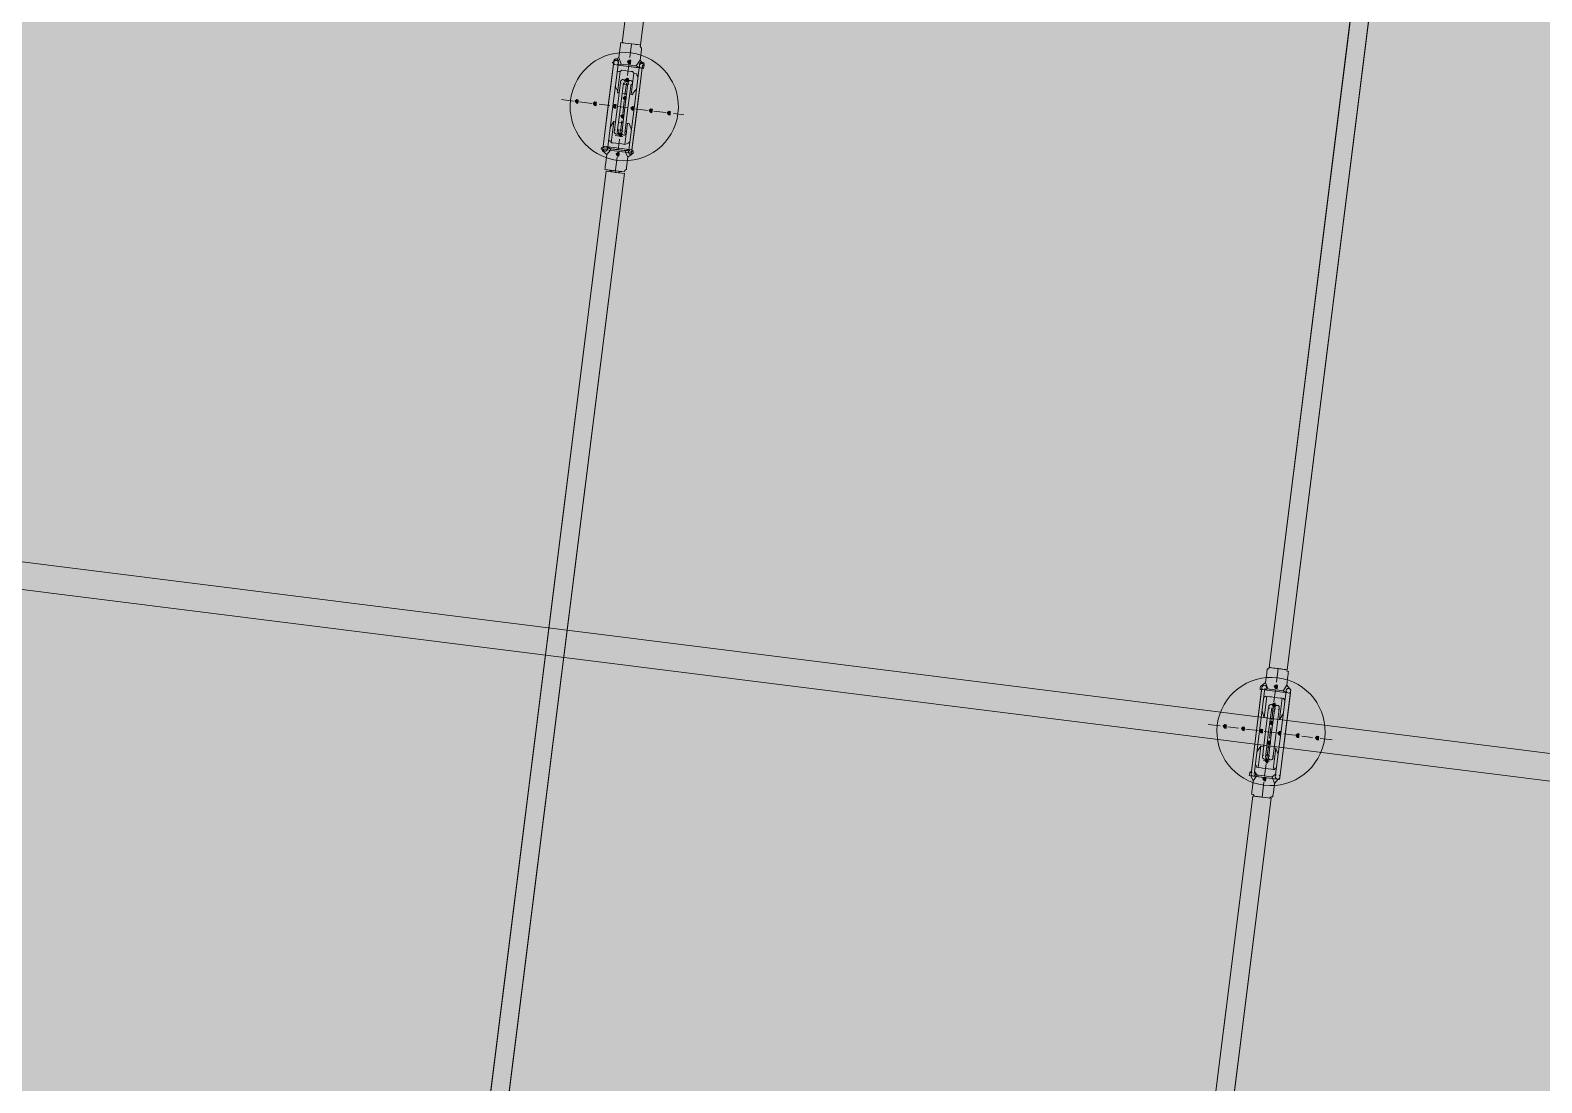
# Model space of a CAD drawing. Header units: metres. Extents: x -4 to 509425, y 7549 to 4732445.
# Drawn here: x 475993.87 to 476002.26, y 4719752.49 to 4719758.34 of the extents above; entities that cross this region are included whole.
import ezdxf

# ---------------------------------------------------------------- set-up
doc = ezdxf.new("R2010")
doc.units = ezdxf.units.M
doc.header["$LTSCALE"] = 0.01
doc.header["$MEASUREMENT"] = 0
doc.layers.get('0').update_dxf_attribs({"lineweight": 0})
doc.layers.add('_SUBESTACIÓN', color=1, linetype='Continuous')
doc.layers.add('SUBESTACION LA VID', color=253, linetype='Continuous')

# ---------------------------------------------------------------- blocks, each defined once
blk = doc.blocks.new('A$Cfff6051d')
at = {"layer": 'SUBESTACION LA VID', "transparency": 33554687}
h = blk.add_hatch(color=256, dxfattribs=at)
h.dxf.hatch_style = 2
h.paths.add_polyline_path([(475997.2024, 4719758.1587), (475997.2034, 4719758.1671), (475997.195, 4719758.1682), (475997.1856, 4719758.1608), (475997.1929, 4719758.1514), (475997.2013, 4719758.1503)])
h = blk.add_hatch(color=256, dxfattribs=at)
h.dxf.hatch_style = 2
h.paths.add_polyline_path([(475997.1898, 4719758.0579), (475997.1908, 4719758.0663), (475997.1824, 4719758.0674), (475997.173, 4719758.06), (475997.1803, 4719758.0506), (475997.1887, 4719758.0495)])
h = blk.add_hatch(color=256, dxfattribs=at)
h.dxf.hatch_style = 2
h.paths.add_polyline_path([(475996.9104, 4719757.9394), (475996.9114, 4719757.9478), (475996.903, 4719757.9488), (475996.8936, 4719757.9415), (475996.9009, 4719757.932), (475996.9093, 4719757.931)])
h = blk.add_hatch(color=256, dxfattribs=at)
h.dxf.hatch_style = 2
h.paths.add_polyline_path([(475997.0112, 4719757.9267), (475997.0122, 4719757.9351), (475997.0038, 4719757.9362), (475996.9944, 4719757.9288), (475997.0017, 4719757.9194), (475997.0101, 4719757.9183)])
h = blk.add_hatch(color=256, dxfattribs=at)
h.dxf.hatch_style = 2
h.paths.add_polyline_path([(475997.1771, 4719757.9571), (475997.1782, 4719757.9655), (475997.1698, 4719757.9666), (475997.1603, 4719757.9592), (475997.1677, 4719757.9498), (475997.1761, 4719757.9487)])
h = blk.add_hatch(color=256, dxfattribs=at)
h.dxf.hatch_style = 2
h.paths.add_polyline_path([(475997.1204, 4719757.913), (475997.1215, 4719757.9214), (475997.1131, 4719757.9225), (475997.1036, 4719757.9151), (475997.1109, 4719757.9057), (475997.1193, 4719757.9046)])
h = blk.add_hatch(color=256, dxfattribs=at)
h.dxf.hatch_style = 2
h.paths.add_polyline_path([(475997.1645, 4719757.8563), (475997.1655, 4719757.8647), (475997.1571, 4719757.8658), (475997.1477, 4719757.8584), (475997.155, 4719757.849), (475997.1634, 4719757.8479)])
h = blk.add_hatch(color=256, dxfattribs=at)
h.dxf.hatch_style = 2
h.paths.add_polyline_path([(475997.2212, 4719757.9004), (475997.2223, 4719757.9088), (475997.2139, 4719757.9099), (475997.2044, 4719757.9025), (475997.2118, 4719757.8931), (475997.2202, 4719757.892)])
h = blk.add_hatch(color=256, dxfattribs=at)
h.dxf.hatch_style = 2
h.paths.add_polyline_path([(475997.322, 4719757.8878), (475997.3231, 4719757.8962), (475997.3147, 4719757.8972), (475997.3052, 4719757.8899), (475997.3126, 4719757.8804), (475997.321, 4719757.8794)])
h = blk.add_hatch(color=256, dxfattribs=at)
h.dxf.hatch_style = 2
h.paths.add_polyline_path([(475997.4228, 4719757.8751), (475997.4239, 4719757.8835), (475997.4155, 4719757.8846), (475997.406, 4719757.8772), (475997.4134, 4719757.8678), (475997.4218, 4719757.8667)])
h = blk.add_hatch(color=256, dxfattribs=at)
h.dxf.hatch_style = 2
h.paths.add_polyline_path([(475997.1518, 4719757.7555), (475997.1529, 4719757.7639), (475997.1445, 4719757.765), (475997.135, 4719757.7576), (475997.1424, 4719757.7482), (475997.1508, 4719757.7471)])
h = blk.add_hatch(color=256, dxfattribs=at)
h.dxf.hatch_style = 2
h.paths.add_polyline_path([(475997.1382, 4719757.6463), (475997.1392, 4719757.6547), (475997.1308, 4719757.6558), (475997.1214, 4719757.6484), (475997.1287, 4719757.639), (475997.1371, 4719757.6379)])
h = blk.add_hatch(color=256, dxfattribs=at)
h.dxf.hatch_style = 2
h.paths.add_polyline_path([(476000.7945, 4719754.6879), (476000.7956, 4719754.6963), (476000.7872, 4719754.6974), (476000.7777, 4719754.69), (476000.7851, 4719754.6806), (476000.7935, 4719754.6795)])
h = blk.add_hatch(color=256, dxfattribs=at)
h.dxf.hatch_style = 2
h.paths.add_polyline_path([(476000.7819, 4719754.5871), (476000.783, 4719754.5955), (476000.7746, 4719754.5966), (476000.7651, 4719754.5892), (476000.7724, 4719754.5798), (476000.7808, 4719754.5787)])
h = blk.add_hatch(color=256, dxfattribs=at)
h.dxf.hatch_style = 2
h.paths.add_polyline_path([(476000.7693, 4719754.4863), (476000.7703, 4719754.4947), (476000.7619, 4719754.4958), (476000.7525, 4719754.4884), (476000.7598, 4719754.479), (476000.7682, 4719754.4779)])
h = blk.add_hatch(color=256, dxfattribs=at)
h.dxf.hatch_style = 2
h.paths.add_polyline_path([(476000.5109, 4719754.4675), (476000.512, 4719754.4759), (476000.5036, 4719754.477), (476000.4941, 4719754.4696), (476000.5015, 4719754.4602), (476000.5099, 4719754.4591)])
h = blk.add_hatch(color=256, dxfattribs=at)
h.dxf.hatch_style = 2
h.paths.add_polyline_path([(476000.6117, 4719754.4549), (476000.6128, 4719754.4633), (476000.6044, 4719754.4643), (476000.5949, 4719754.457), (476000.6023, 4719754.4475), (476000.6107, 4719754.4465)])
h = blk.add_hatch(color=256, dxfattribs=at)
h.dxf.hatch_style = 2
h.paths.add_polyline_path([(476000.7125, 4719754.4422), (476000.7136, 4719754.4506), (476000.7052, 4719754.4517), (476000.6957, 4719754.4443), (476000.7031, 4719754.4349), (476000.7115, 4719754.4338)])
h = blk.add_hatch(color=256, dxfattribs=at)
h.dxf.hatch_style = 2
h.paths.add_polyline_path([(476000.8133, 4719754.4296), (476000.8144, 4719754.438), (476000.806, 4719754.4391), (476000.7965, 4719754.4317), (476000.8039, 4719754.4223), (476000.8123, 4719754.4212)])
h = blk.add_hatch(color=256, dxfattribs=at)
h.dxf.hatch_style = 2
h.paths.add_polyline_path([(476000.9142, 4719754.417), (476000.9152, 4719754.4254), (476000.9068, 4719754.4264), (476000.8973, 4719754.4191), (476000.9047, 4719754.4096), (476000.9131, 4719754.4086)])
h = blk.add_hatch(color=256, dxfattribs=at)
h.dxf.hatch_style = 2
h.paths.add_polyline_path([(476001.0234, 4719754.4033), (476001.0244, 4719754.4117), (476001.016, 4719754.4127), (476001.0066, 4719754.4054), (476001.0139, 4719754.3959), (476001.0223, 4719754.3949)])
h = blk.add_hatch(color=256, dxfattribs=at)
h.dxf.hatch_style = 2
h.paths.add_polyline_path([(476000.7556, 4719754.3771), (476000.7566, 4719754.3855), (476000.7482, 4719754.3866), (476000.7388, 4719754.3792), (476000.7461, 4719754.3698), (476000.7545, 4719754.3687)])
h = blk.add_hatch(color=256, dxfattribs=at)
h.dxf.hatch_style = 2
h.paths.add_polyline_path([(476000.7429, 4719754.2763), (476000.744, 4719754.2847), (476000.7356, 4719754.2858), (476000.7261, 4719754.2784), (476000.7335, 4719754.269), (476000.7419, 4719754.2679)])
h = blk.add_hatch(color=256, dxfattribs=at)
h.dxf.hatch_style = 2
h.paths.add_polyline_path([(476000.7303, 4719754.1755), (476000.7314, 4719754.1839), (476000.723, 4719754.185), (476000.7135, 4719754.1776), (476000.7208, 4719754.1682), (476000.7292, 4719754.1671)])
at = {"layer": 'SUBESTACION LA VID', "lineweight": 15}
for p, q in [((475997.8324, 4719763.6599), (475997.1562, 4719758.2669)), ((475997.9332, 4719763.6473), (475997.257, 4719758.2543)), ((476001.3613, 4719759.6851), (476000.7484, 4719754.7961)), ((476001.4621, 4719759.6725), (476000.8492, 4719754.7835)), ((475997.2066, 4719758.2606), (475997.1972, 4719758.185)), ((475997.0784, 4719757.9183), (475997.1089, 4719758.1619)), ((475997.1341, 4719758.1588), (475997.1036, 4719757.9151)), ((475997.1299, 4719757.9886), (475997.1446, 4719758.1063)), ((475997.132, 4719758.142), (475997.1499, 4719758.1483)), ((475997.1499, 4719758.1483), (475997.1919, 4719758.143)), ((475997.1919, 4719758.143), (475997.1845, 4719758.0842)), ((475997.2255, 4719758.1388), (475997.1919, 4719758.143)), ((475997.2517, 4719758.144), (475997.2212, 4719757.9004)), ((475997.2496, 4719758.1272), (475997.2339, 4719758.1377)), ((475997.238, 4719757.8983), (475997.2685, 4719758.1419)), ((475997.1288, 4719757.912), (475997.1457, 4719758.0464)), ((475997.1625, 4719758.0443), (475997.1456, 4719757.9099)), ((475997.1814, 4719758.059), (475997.1562, 4719758.0621)), ((475997.1782, 4719758.0338), (475997.1614, 4719758.0359)), ((475997.1793, 4719758.0422), (475997.1708, 4719757.975)), ((475997.1877, 4719758.0411), (475997.1708, 4719757.9067)), ((475997.1782, 4719758.0338), (475997.1866, 4719758.0327)), ((475997.1814, 4719758.059), (475997.1982, 4719758.0569)), ((475997.1876, 4719757.9046), (475997.2045, 4719758.039)), ((475997.2055, 4719757.9792), (475997.2202, 4719758.0968)), ((475996.8852, 4719757.9425), (475996.818, 4719757.951)), ((475996.986, 4719757.9299), (475996.9188, 4719757.9383)), ((475997.1551, 4719757.9855), (475997.1719, 4719757.9834)), ((475997.1666, 4719757.9414), (475997.1582, 4719757.8742)), ((475997.1803, 4719757.9823), (475997.1719, 4719757.9834)), ((475997.0868, 4719757.9173), (475997.028, 4719757.9246)), ((475997.0784, 4719757.9183), (475997.0479, 4719757.6747)), ((475997.0731, 4719757.6715), (475997.1036, 4719757.9151)), ((475997.1288, 4719757.912), (475997.1109, 4719757.7692)), ((475997.1277, 4719757.7671), (475997.1456, 4719757.9099)), ((475997.1876, 4719757.9046), (475997.1288, 4719757.912)), ((475997.1529, 4719757.7639), (475997.1708, 4719757.9067)), ((475997.1876, 4719757.9046), (475997.1697, 4719757.7618)), ((475997.1907, 4719757.6568), (475997.2212, 4719757.9004)), ((475997.238, 4719757.8983), (475997.2075, 4719757.6547)), ((475997.2968, 4719757.8909), (475997.2296, 4719757.8994)), ((475997.3976, 4719757.8783), (475997.3304, 4719757.8867)), ((475997.4984, 4719757.8657), (475997.4396, 4719757.873)), ((475997.1099, 4719757.829), (475997.0951, 4719757.7114)), ((475997.1466, 4719757.7818), (475997.1298, 4719757.7839)), ((475997.1351, 4719757.8259), (475997.1519, 4719757.8238)), ((475997.1529, 4719757.8322), (475997.1455, 4719757.7734)), ((475997.1466, 4719757.7818), (475997.155, 4719757.7807)), ((475997.1603, 4719757.8227), (475997.1519, 4719757.8238)), ((475997.1855, 4719757.8196), (475997.1707, 4719757.702)), ((475997.0752, 4719757.6883), (475997.0909, 4719757.6778)), ((475997.1424, 4719757.7482), (475997.1172, 4719757.7513)), ((475997.1403, 4719757.7314), (475997.1329, 4719757.6726)), ((475997.1424, 4719757.7482), (475997.1592, 4719757.7461)), ((476071.4612, 4719745.6493), (475975.7142, 4719757.6531)), ((475997.0909, 4719757.6778), (475997.1329, 4719757.6726)), ((475997.1276, 4719757.6306), (475997.1171, 4719757.5466)), ((475997.1665, 4719757.6684), (475997.1329, 4719757.6726)), ((475997.1928, 4719757.6736), (475997.1749, 4719757.6673)), ((475997.0667, 4719757.5529), (475996.3916, 4719752.1683)), ((475997.1675, 4719757.5402), (475996.4925, 4719752.1556)), ((476071.4423, 4719745.4981), (475975.6953, 4719757.5019)), ((476000.7988, 4719754.7898), (476000.7893, 4719754.7142)), ((476000.6789, 4719754.4465), (476000.7084, 4719754.6817)), ((476000.7252, 4719754.6796), (476000.6957, 4719754.4443)), ((476000.7242, 4719754.6712), (476000.742, 4719754.6775)), ((476000.7504, 4719754.6764), (476000.784, 4719754.6722)), ((476000.784, 4719754.6722), (476000.7756, 4719754.605)), ((476000.8176, 4719754.668), (476000.784, 4719754.6722)), ((476000.8428, 4719754.6648), (476000.8133, 4719754.4296)), ((476000.8418, 4719754.6564), (476000.826, 4719754.6669)), ((476000.8385, 4719754.4264), (476000.868, 4719754.6617)), ((476000.722, 4719754.5178), (476000.7368, 4719754.6354)), ((476000.7293, 4719754.4401), (476000.7462, 4719754.5745)), ((476000.7735, 4719754.5882), (476000.7567, 4719754.5903)), ((476000.7735, 4719754.5882), (476000.7903, 4719754.5861)), ((476000.806, 4719754.5073), (476000.8208, 4719754.6249)), ((476000.763, 4719754.5724), (476000.7461, 4719754.438)), ((476000.7556, 4719754.5136), (476000.764, 4719754.5126)), ((476000.7693, 4719754.5546), (476000.7609, 4719754.5556)), ((476000.7798, 4719754.5703), (476000.7629, 4719754.4359)), ((476000.7714, 4719754.5714), (476000.763, 4719754.5042)), ((476000.7724, 4719754.5115), (476000.764, 4719754.5126)), ((476000.7693, 4719754.5546), (476000.7777, 4719754.5535)), ((476000.7881, 4719754.4328), (476000.805, 4719754.5672)), ((476000.4773, 4719754.4717), (476000.4101, 4719754.4802)), ((476000.5781, 4719754.4591), (476000.5193, 4719754.4665)), ((476000.6873, 4719754.4454), (476000.6201, 4719754.4538)), ((476000.6789, 4719754.4465), (476000.6484, 4719754.2028)), ((476000.6652, 4719754.2007), (476000.6957, 4719754.4443)), ((476000.7293, 4719754.4401), (476000.7114, 4719754.2973)), ((476000.7881, 4719754.4328), (476000.7209, 4719754.4412)), ((476000.7282, 4719754.2952), (476000.7461, 4719754.438)), ((476000.745, 4719754.2931), (476000.7629, 4719754.4359)), ((476000.7577, 4719754.4622), (476000.7503, 4719754.4034)), ((476000.7881, 4719754.4328), (476000.7702, 4719754.29)), ((476000.7828, 4719754.186), (476000.8133, 4719754.4296)), ((476000.8385, 4719754.4264), (476000.808, 4719754.1828)), ((476000.8889, 4719754.4201), (476000.8301, 4719754.4275)), ((476000.9898, 4719754.4075), (476000.931, 4719754.4149)), ((476000.702, 4719754.3582), (476000.6873, 4719754.2406)), ((476000.7356, 4719754.354), (476000.744, 4719754.353)), ((476000.7451, 4719754.3614), (476000.7377, 4719754.3026)), ((476000.7524, 4719754.3519), (476000.744, 4719754.353)), ((476000.786, 4719754.3477), (476000.7713, 4719754.2301)), ((476001.099, 4719754.3938), (476001.0318, 4719754.4022)), ((476000.7345, 4719754.2774), (476000.7177, 4719754.2795)), ((476000.7324, 4719754.2606), (476000.724, 4719754.1934)), ((476000.7387, 4719754.311), (476000.7303, 4719754.312)), ((476000.7345, 4719754.2774), (476000.7513, 4719754.2753)), ((476000.7387, 4719754.311), (476000.7471, 4719754.3099)), ((476000.6673, 4719754.2175), (476000.682, 4719754.1986)), ((476000.6904, 4719754.1976), (476000.724, 4719754.1934)), ((476000.7198, 4719754.1598), (476000.7093, 4719754.0758)), ((476000.7576, 4719754.1892), (476000.724, 4719754.1934)), ((476000.7849, 4719754.2028), (476000.766, 4719754.1881)), ((476000.6589, 4719754.0821), (475999.9217, 4719748.2018)), ((476000.7597, 4719754.0694), (476000.0225, 4719748.1892))]:
    blk.add_line(p, q, dxfattribs=at)
at = {"layer": 'SUBESTACION LA VID', "lineweight": 0}
for p, q in [((475997.0667, 4719757.5529), (475997.1675, 4719757.5402)), ((476000.867, 4719754.6533), (476000.7074, 4719754.6733)), ((476000.6589, 4719754.0821), (476000.7597, 4719754.0694))]:
    blk.add_line(p, q, dxfattribs=at)
at = {"layer": 'SUBESTACION LA VID', "lineweight": 15}
for points in [[(475997.8324, 4719763.6599), (475997.9332, 4719763.6473), (475997.257, 4719758.2543), (475997.1562, 4719758.2669), (475997.8324, 4719763.6599)], [(476001.3613, 4719759.6851), (476001.4621, 4719759.6725), (476000.8492, 4719754.7835), (476000.7484, 4719754.7961), (476001.3613, 4719759.6851)], [(475997.0699, 4719757.6463), (475997.0625, 4719757.5875), (475997.0615, 4719757.5791), (475997.0604, 4719757.5707), (475997.0594, 4719757.5623), (475997.0678, 4719757.5613), (475997.0762, 4719757.5602), (475997.0846, 4719757.5592), (475997.1003, 4719757.5487), (475997.1339, 4719757.5445), (475997.1434, 4719757.5518), (475997.1518, 4719757.5507), (475997.1686, 4719757.5486), (475997.1696, 4719757.557), (475997.1791, 4719757.5644), (475997.1801, 4719757.5728), (475997.1875, 4719757.6316), (475997.2064, 4719757.6463), (475997.2159, 4719757.6536), (475997.2169, 4719757.662), (475997.2096, 4719757.6715), (475997.2664, 4719758.1251), (475997.2759, 4719758.1325), (475997.2769, 4719758.1409), (475997.2696, 4719758.1503), (475997.2549, 4719758.1692), (475997.2623, 4719758.228), (475997.2633, 4719758.2364), (475997.256, 4719758.2459), (475997.257, 4719758.2543), (475997.2402, 4719758.2564), (475997.2318, 4719758.2574), (475997.2234, 4719758.2585), (475997.2066, 4719758.2606), (475997.1898, 4719758.2627), (475997.173, 4719758.2648), (475997.1646, 4719758.2659), (475997.1562, 4719758.2669), (475997.1478, 4719758.268), (475997.1468, 4719758.2596), (475997.1457, 4719758.2512), (475997.1447, 4719758.2428), (475997.1373, 4719758.184), (475997.11, 4719758.1703), (475997.1089, 4719758.1619), (475997.0995, 4719758.1546), (475997.1079, 4719758.1535), (475997.1068, 4719758.1451), (475997.05, 4719757.6915), (475997.0489, 4719757.6831), (475997.0405, 4719757.6842), (475997.0395, 4719757.6758), (475997.0479, 4719757.6747), (475997.0468, 4719757.6663), (475997.0699, 4719757.6463)], [(475997.2066, 4719758.2606), (475997.1898, 4719758.2627), (475997.173, 4719758.2648), (475997.1646, 4719758.2659), (475997.1562, 4719758.2669), (475997.1478, 4719758.268), (475997.1468, 4719758.2596), (475997.1457, 4719758.2512), (475997.1447, 4719758.2428), (475997.1373, 4719758.184)], [(475997.11, 4719758.1703), (475997.1373, 4719758.184), (475997.1499, 4719758.1483)], [(475997.2066, 4719758.2606), (475997.2234, 4719758.2585), (475997.2318, 4719758.2574), (475997.2402, 4719758.2564), (475997.257, 4719758.2543), (475997.256, 4719758.2459), (475997.2633, 4719758.2364), (475997.2623, 4719758.228), (475997.2549, 4719758.1692)], [(475997.1877, 4719758.1094), (475997.1709, 4719758.1115), (475997.1541, 4719758.1136), (475997.1446, 4719758.1063), (475997.1362, 4719758.1073), (475997.1278, 4719758.1084), (475997.1268, 4719758.1), (475997.1257, 4719758.0916)], [(475997.1877, 4719758.1094), (475997.2045, 4719758.1073), (475997.2129, 4719758.1062), (475997.2202, 4719758.0968), (475997.237, 4719758.0947), (475997.236, 4719758.0863), (475997.2433, 4719758.0768)], [(475997.2696, 4719758.1503), (475997.2549, 4719758.1692), (475997.2339, 4719758.1377), (475997.2255, 4719758.1388)], [(475997.1383, 4719757.9876), (475997.1299, 4719757.9886), (475997.1309, 4719757.997), (475997.1173, 4719758.0244)], [(475997.1971, 4719757.9802), (475997.2139, 4719757.9781), (475997.2149, 4719757.9865), (475997.2349, 4719758.0096)], [(475997.1183, 4719757.828), (475997.1099, 4719757.829), (475997.0889, 4719757.7975)], [(475997.1771, 4719757.8206), (475997.1939, 4719757.8185), (475997.2065, 4719757.7828)], [(475997.1371, 4719757.7062), (475997.1203, 4719757.7083), (475997.1035, 4719757.7104), (475997.0951, 4719757.7114), (475997.0878, 4719757.7209), (475997.0794, 4719757.7219), (475997.0804, 4719757.7303), (475997.0815, 4719757.7387)], [(475997.1371, 4719757.7062), (475997.1539, 4719757.7041), (475997.1623, 4719757.703), (475997.1707, 4719757.702), (475997.1886, 4719757.7083), (475997.198, 4719757.7156), (475997.1991, 4719757.724)], [(476071.4423, 4719745.4981), (476071.4612, 4719745.6493), (475975.7142, 4719757.6531), (475975.6953, 4719757.5019), (476071.4423, 4719745.4981)], [(475997.0468, 4719757.6663), (475997.0699, 4719757.6463), (475997.0899, 4719757.6694), (475997.0909, 4719757.6778)], [(475997.1171, 4719757.5466), (475997.1003, 4719757.5487), (475997.0846, 4719757.5592), (475997.0762, 4719757.5602), (475997.0678, 4719757.5613), (475997.0594, 4719757.5623), (475997.0604, 4719757.5707), (475997.0615, 4719757.5791), (475997.0625, 4719757.5875), (475997.0699, 4719757.6463)], [(475997.1171, 4719757.5466), (475997.1339, 4719757.5445), (475997.1434, 4719757.5518), (475997.1518, 4719757.5507), (475997.1686, 4719757.5486), (475997.1696, 4719757.557), (475997.1791, 4719757.5644), (475997.1801, 4719757.5728), (475997.1875, 4719757.6316)], [(475997.2064, 4719757.6463), (475997.1875, 4719757.6316), (475997.1739, 4719757.6589), (475997.1749, 4719757.6673), (475997.1665, 4719757.6684)], [(475997.0667, 4719757.5529), (475997.1675, 4719757.5402), (475996.4925, 4719752.1556), (475996.3916, 4719752.1683), (475997.0667, 4719757.5529)], [(476000.661, 4719754.1671), (476000.6547, 4719754.1167), (476000.6536, 4719754.1083), (476000.6526, 4719754.0999), (476000.6515, 4719754.0915), (476000.6599, 4719754.0905), (476000.6673, 4719754.081), (476000.6841, 4719754.0789), (476000.6925, 4719754.0779), (476000.7261, 4719754.0737), (476000.7429, 4719754.0715), (476000.7513, 4719754.0705), (476000.7607, 4719754.0778), (476000.7691, 4719754.0768), (476000.7702, 4719754.0852), (476000.7712, 4719754.0936), (476000.7723, 4719754.102), (476000.7786, 4719754.1524), (476000.7986, 4719754.1755), (476000.807, 4719754.1744), (476000.808, 4719754.1828), (476000.8091, 4719754.1912), (476000.8101, 4719754.1996), (476000.867, 4719754.6533), (476000.868, 4719754.6617), (476000.8691, 4719754.6701), (476000.8617, 4719754.6795), (476000.8471, 4719754.6984), (476000.8534, 4719754.7488), (476000.8544, 4719754.7572), (476000.8555, 4719754.7656), (476000.8565, 4719754.774), (476000.8481, 4719754.7751), (476000.8492, 4719754.7835), (476000.8408, 4719754.7845), (476000.8324, 4719754.7856), (476000.8156, 4719754.7877), (476000.7988, 4719754.7898), (476000.782, 4719754.7919), (476000.7736, 4719754.7929), (476000.7568, 4719754.7951), (476000.7484, 4719754.7961), (476000.7473, 4719754.7877), (476000.7389, 4719754.7888), (476000.7379, 4719754.7804), (476000.7368, 4719754.772), (476000.7358, 4719754.7636), (476000.7294, 4719754.7132), (476000.7105, 4719754.6985), (476000.7011, 4719754.6911), (476000.7, 4719754.6827), (476000.699, 4719754.6743), (476000.7074, 4719754.6733), (476000.6505, 4719754.2196), (476000.6411, 4719754.2123), (476000.64, 4719754.2039), (476000.6389, 4719754.1955), (476000.6473, 4719754.1944), (476000.661, 4719754.1671)], [(476000.7988, 4719754.7898), (476000.782, 4719754.7919), (476000.7736, 4719754.7929), (476000.7568, 4719754.7951), (476000.7484, 4719754.7961), (476000.7473, 4719754.7877), (476000.7389, 4719754.7888), (476000.7379, 4719754.7804), (476000.7368, 4719754.772), (476000.7358, 4719754.7636), (476000.7294, 4719754.7132)], [(476000.7988, 4719754.7898), (476000.8156, 4719754.7877), (476000.8324, 4719754.7856), (476000.8408, 4719754.7845), (476000.8492, 4719754.7835), (476000.8481, 4719754.7751), (476000.8565, 4719754.774), (476000.8555, 4719754.7656), (476000.8544, 4719754.7572), (476000.8534, 4719754.7488), (476000.8471, 4719754.6984)], [(476000.7105, 4719754.6985), (476000.7294, 4719754.7132), (476000.742, 4719754.6775), (476000.7504, 4719754.6764)], [(476000.8617, 4719754.6795), (476000.8471, 4719754.6984), (476000.826, 4719754.6669), (476000.8176, 4719754.668)], [(476000.7788, 4719754.6302), (476000.762, 4719754.6323), (476000.7536, 4719754.6333), (476000.7368, 4719754.6354), (476000.7284, 4719754.6365), (476000.7189, 4719754.6292), (476000.7179, 4719754.6208), (476000.7168, 4719754.6124)], [(476000.7788, 4719754.6302), (476000.7956, 4719754.6281), (476000.8124, 4719754.626), (476000.8208, 4719754.6249), (476000.8292, 4719754.6239), (476000.8365, 4719754.6144), (476000.8355, 4719754.606), (476000.8344, 4719754.5976)], [(476000.7388, 4719754.5157), (476000.722, 4719754.5178), (476000.7094, 4719754.5535)], [(476000.7976, 4719754.5084), (476000.806, 4719754.5073), (476000.827, 4719754.5388)], [(476000.7188, 4719754.3561), (476000.702, 4719754.3582), (476000.681, 4719754.3267)], [(476000.7776, 4719754.3488), (476000.786, 4719754.3477), (476000.7986, 4719754.312)], [(476000.7293, 4719754.2354), (476000.7125, 4719754.2375), (476000.7041, 4719754.2385), (476000.6873, 4719754.2406), (476000.6789, 4719754.2417), (476000.6799, 4719754.2501), (476000.6715, 4719754.2511), (476000.6726, 4719754.2595), (476000.6736, 4719754.2679)], [(476000.7293, 4719754.2354), (476000.7461, 4719754.2333), (476000.7629, 4719754.2312), (476000.7713, 4719754.2301), (476000.7797, 4719754.229), (476000.7807, 4719754.2374), (476000.7891, 4719754.2364), (476000.7902, 4719754.2448), (476000.7912, 4719754.2532)], [(476000.6473, 4719754.1944), (476000.661, 4719754.1671), (476000.682, 4719754.1986), (476000.6904, 4719754.1976)], [(476000.7093, 4719754.0758), (476000.6925, 4719754.0779), (476000.6841, 4719754.0789), (476000.6673, 4719754.081), (476000.6599, 4719754.0905), (476000.6515, 4719754.0915), (476000.6526, 4719754.0999), (476000.6536, 4719754.1083), (476000.6547, 4719754.1167), (476000.661, 4719754.1671)], [(476000.7986, 4719754.1755), (476000.7786, 4719754.1524), (476000.766, 4719754.1881), (476000.7576, 4719754.1892)], [(476000.6589, 4719754.0821), (476000.7597, 4719754.0694), (476000.0225, 4719748.1892), (475999.9217, 4719748.2018), (476000.6589, 4719754.0821)], [(476000.7093, 4719754.0758), (476000.7261, 4719754.0737), (476000.7429, 4719754.0715), (476000.7513, 4719754.0705), (476000.7607, 4719754.0778), (476000.7691, 4719754.0768), (476000.7702, 4719754.0852), (476000.7712, 4719754.0936), (476000.7723, 4719754.102), (476000.7786, 4719754.1524)]]:
    blk.add_lwpolyline(points, dxfattribs=at)
at = {"layer": 'SUBESTACION LA VID', "lineweight": 0}
for points in [[(475997.2066, 4719758.2606), (475997.173, 4719758.2648), (475997.2234, 4719758.2585)], [(475997.2748, 4719758.1241), (475997.1068, 4719758.1451), (475997.2664, 4719758.1251), (475997.1068, 4719758.1451), (475997.2664, 4719758.1251)], [(475997.0405, 4719757.6842), (475997.2169, 4719757.662), (475997.0405, 4719757.6842)], [(475997.05, 4719757.6915), (475997.2096, 4719757.6715), (475997.05, 4719757.6915)], [(475997.0395, 4719757.6758), (475997.2159, 4719757.6536), (475997.0395, 4719757.6758)], [(475997.1686, 4719757.5486), (475997.0678, 4719757.5613), (475997.1686, 4719757.5486), (475997.0762, 4719757.5602), (475997.1518, 4719757.5507), (475997.0846, 4719757.5592)], [(476000.7988, 4719754.7898), (476000.7736, 4719754.7929), (476000.8156, 4719754.7877)], [(476000.807, 4719754.1744), (476000.6389, 4719754.1955), (476000.807, 4719754.1744), (476000.6473, 4719754.1944), (476000.807, 4719754.1744)], [(476000.6925, 4719754.0779), (476000.7429, 4719754.0715), (476000.6841, 4719754.0789)]]:
    blk.add_lwpolyline(points, dxfattribs=at)
at = {"layer": 'SUBESTACION LA VID'}
for points in [[(475997.2024, 4719758.1587), (475997.2034, 4719758.1671), (475997.195, 4719758.1682), (475997.1856, 4719758.1608), (475997.1929, 4719758.1514), (475997.2013, 4719758.1503)], [(475997.1898, 4719758.0579), (475997.1908, 4719758.0663), (475997.1824, 4719758.0674), (475997.173, 4719758.06), (475997.1803, 4719758.0506), (475997.1887, 4719758.0495)], [(475996.9104, 4719757.9394), (475996.9114, 4719757.9478), (475996.903, 4719757.9488), (475996.8936, 4719757.9415), (475996.9009, 4719757.932), (475996.9093, 4719757.931)], [(475997.0112, 4719757.9267), (475997.0122, 4719757.9351), (475997.0038, 4719757.9362), (475996.9944, 4719757.9288), (475997.0017, 4719757.9194), (475997.0101, 4719757.9183)], [(475997.1771, 4719757.9571), (475997.1782, 4719757.9655), (475997.1698, 4719757.9666), (475997.1603, 4719757.9592), (475997.1677, 4719757.9498), (475997.1761, 4719757.9487)], [(475997.1204, 4719757.913), (475997.1215, 4719757.9214), (475997.1131, 4719757.9225), (475997.1036, 4719757.9151), (475997.1109, 4719757.9057), (475997.1193, 4719757.9046)], [(475997.1645, 4719757.8563), (475997.1655, 4719757.8647), (475997.1571, 4719757.8658), (475997.1477, 4719757.8584), (475997.155, 4719757.849), (475997.1634, 4719757.8479)], [(475997.2212, 4719757.9004), (475997.2223, 4719757.9088), (475997.2139, 4719757.9099), (475997.2044, 4719757.9025), (475997.2118, 4719757.8931), (475997.2202, 4719757.892)], [(475997.322, 4719757.8878), (475997.3231, 4719757.8962), (475997.3147, 4719757.8972), (475997.3052, 4719757.8899), (475997.3126, 4719757.8804), (475997.321, 4719757.8794)], [(475997.4228, 4719757.8751), (475997.4239, 4719757.8835), (475997.4155, 4719757.8846), (475997.406, 4719757.8772), (475997.4134, 4719757.8678), (475997.4218, 4719757.8667)], [(475997.1518, 4719757.7555), (475997.1529, 4719757.7639), (475997.1445, 4719757.765), (475997.135, 4719757.7576), (475997.1424, 4719757.7482), (475997.1508, 4719757.7471)], [(475997.1382, 4719757.6463), (475997.1392, 4719757.6547), (475997.1308, 4719757.6558), (475997.1214, 4719757.6484), (475997.1287, 4719757.639), (475997.1371, 4719757.6379)], [(476000.7945, 4719754.6879), (476000.7956, 4719754.6963), (476000.7872, 4719754.6974), (476000.7777, 4719754.69), (476000.7851, 4719754.6806), (476000.7935, 4719754.6795)], [(476000.7819, 4719754.5871), (476000.783, 4719754.5955), (476000.7746, 4719754.5966), (476000.7651, 4719754.5892), (476000.7724, 4719754.5798), (476000.7808, 4719754.5787)], [(476000.7693, 4719754.4863), (476000.7703, 4719754.4947), (476000.7619, 4719754.4958), (476000.7525, 4719754.4884), (476000.7598, 4719754.479), (476000.7682, 4719754.4779)], [(476000.5109, 4719754.4675), (476000.512, 4719754.4759), (476000.5036, 4719754.477), (476000.4941, 4719754.4696), (476000.5015, 4719754.4602), (476000.5099, 4719754.4591)], [(476000.6117, 4719754.4549), (476000.6128, 4719754.4633), (476000.6044, 4719754.4643), (476000.5949, 4719754.457), (476000.6023, 4719754.4475), (476000.6107, 4719754.4465)], [(476000.7125, 4719754.4422), (476000.7136, 4719754.4506), (476000.7052, 4719754.4517), (476000.6957, 4719754.4443), (476000.7031, 4719754.4349), (476000.7115, 4719754.4338)], [(476000.8133, 4719754.4296), (476000.8144, 4719754.438), (476000.806, 4719754.4391), (476000.7965, 4719754.4317), (476000.8039, 4719754.4223), (476000.8123, 4719754.4212)], [(476000.9142, 4719754.417), (476000.9152, 4719754.4254), (476000.9068, 4719754.4264), (476000.8973, 4719754.4191), (476000.9047, 4719754.4096), (476000.9131, 4719754.4086)], [(476001.0234, 4719754.4033), (476001.0244, 4719754.4117), (476001.016, 4719754.4127), (476001.0066, 4719754.4054), (476001.0139, 4719754.3959), (476001.0223, 4719754.3949)], [(476000.7556, 4719754.3771), (476000.7566, 4719754.3855), (476000.7482, 4719754.3866), (476000.7388, 4719754.3792), (476000.7461, 4719754.3698), (476000.7545, 4719754.3687)], [(476000.7429, 4719754.2763), (476000.744, 4719754.2847), (476000.7356, 4719754.2858), (476000.7261, 4719754.2784), (476000.7335, 4719754.269), (476000.7419, 4719754.2679)], [(476000.7303, 4719754.1755), (476000.7314, 4719754.1839), (476000.723, 4719754.185), (476000.7135, 4719754.1776), (476000.7208, 4719754.1682), (476000.7292, 4719754.1671)]]:
    blk.add_lwpolyline(points, close=True, dxfattribs=at)
at = {"layer": 'SUBESTACION LA VID', "lineweight": 0}
for points in [[(475997.2024, 4719758.1587), (475997.2034, 4719758.1671), (475997.195, 4719758.1682), (475997.1856, 4719758.1608), (475997.1929, 4719758.1514), (475997.2013, 4719758.1503)], [(475997.1898, 4719758.0579), (475997.1908, 4719758.0663), (475997.1824, 4719758.0674), (475997.173, 4719758.06), (475997.1803, 4719758.0506), (475997.1887, 4719758.0495)], [(475996.9104, 4719757.9394), (475996.9114, 4719757.9478), (475996.903, 4719757.9488), (475996.8936, 4719757.9415), (475996.9009, 4719757.932), (475996.9093, 4719757.931)], [(475997.0112, 4719757.9267), (475997.0122, 4719757.9351), (475997.0038, 4719757.9362), (475996.9944, 4719757.9288), (475997.0017, 4719757.9194), (475997.0101, 4719757.9183)], [(475997.1771, 4719757.9571), (475997.1782, 4719757.9655), (475997.1698, 4719757.9666), (475997.1603, 4719757.9592), (475997.1677, 4719757.9498), (475997.1761, 4719757.9487)], [(475997.1204, 4719757.913), (475997.1215, 4719757.9214), (475997.1131, 4719757.9225), (475997.1036, 4719757.9151), (475997.1109, 4719757.9057), (475997.1193, 4719757.9046)], [(475997.1645, 4719757.8563), (475997.1655, 4719757.8647), (475997.1571, 4719757.8658), (475997.1477, 4719757.8584), (475997.155, 4719757.849), (475997.1634, 4719757.8479)], [(475997.2212, 4719757.9004), (475997.2223, 4719757.9088), (475997.2139, 4719757.9099), (475997.2044, 4719757.9025), (475997.2118, 4719757.8931), (475997.2202, 4719757.892)], [(475997.322, 4719757.8878), (475997.3231, 4719757.8962), (475997.3147, 4719757.8972), (475997.3052, 4719757.8899), (475997.3126, 4719757.8804), (475997.321, 4719757.8794)], [(475997.4228, 4719757.8751), (475997.4239, 4719757.8835), (475997.4155, 4719757.8846), (475997.406, 4719757.8772), (475997.4134, 4719757.8678), (475997.4218, 4719757.8667)], [(475997.1518, 4719757.7555), (475997.1529, 4719757.7639), (475997.1445, 4719757.765), (475997.135, 4719757.7576), (475997.1424, 4719757.7482), (475997.1508, 4719757.7471)], [(475997.1382, 4719757.6463), (475997.1392, 4719757.6547), (475997.1308, 4719757.6558), (475997.1214, 4719757.6484), (475997.1287, 4719757.639), (475997.1371, 4719757.6379)], [(476000.7945, 4719754.6879), (476000.7956, 4719754.6963), (476000.7872, 4719754.6974), (476000.7777, 4719754.69), (476000.7851, 4719754.6806), (476000.7935, 4719754.6795)], [(476000.7819, 4719754.5871), (476000.783, 4719754.5955), (476000.7746, 4719754.5966), (476000.7651, 4719754.5892), (476000.7724, 4719754.5798), (476000.7808, 4719754.5787)], [(476000.7693, 4719754.4863), (476000.7703, 4719754.4947), (476000.7619, 4719754.4958), (476000.7525, 4719754.4884), (476000.7598, 4719754.479), (476000.7682, 4719754.4779)], [(476000.5109, 4719754.4675), (476000.512, 4719754.4759), (476000.5036, 4719754.477), (476000.4941, 4719754.4696), (476000.5015, 4719754.4602), (476000.5099, 4719754.4591)], [(476000.6117, 4719754.4549), (476000.6128, 4719754.4633), (476000.6044, 4719754.4643), (476000.5949, 4719754.457), (476000.6023, 4719754.4475), (476000.6107, 4719754.4465)], [(476000.7125, 4719754.4422), (476000.7136, 4719754.4506), (476000.7052, 4719754.4517), (476000.6957, 4719754.4443), (476000.7031, 4719754.4349), (476000.7115, 4719754.4338)], [(476000.8133, 4719754.4296), (476000.8144, 4719754.438), (476000.806, 4719754.4391), (476000.7965, 4719754.4317), (476000.8039, 4719754.4223), (476000.8123, 4719754.4212)], [(476000.9142, 4719754.417), (476000.9152, 4719754.4254), (476000.9068, 4719754.4264), (476000.8973, 4719754.4191), (476000.9047, 4719754.4096), (476000.9131, 4719754.4086)], [(476001.0234, 4719754.4033), (476001.0244, 4719754.4117), (476001.016, 4719754.4127), (476001.0066, 4719754.4054), (476001.0139, 4719754.3959), (476001.0223, 4719754.3949)], [(476000.7556, 4719754.3771), (476000.7566, 4719754.3855), (476000.7482, 4719754.3866), (476000.7388, 4719754.3792), (476000.7461, 4719754.3698), (476000.7545, 4719754.3687)], [(476000.7429, 4719754.2763), (476000.744, 4719754.2847), (476000.7356, 4719754.2858), (476000.7261, 4719754.2784), (476000.7335, 4719754.269), (476000.7419, 4719754.2679)], [(476000.7303, 4719754.1755), (476000.7314, 4719754.1839), (476000.723, 4719754.185), (476000.7135, 4719754.1776), (476000.7208, 4719754.1682), (476000.7292, 4719754.1671)]]:
    blk.add_lwpolyline(points, close=True, dxfattribs=at)
at = {"layer": 'SUBESTACION LA VID'}
for points in [[(475976.8769, 4719766.927), (475976.8769, 4719766.927), (475976.8959, 4719767.0782), (475976.8959, 4719767.0782), (475976.8959, 4719767.0782), (476072.6239, 4719754.9233), (476072.6239, 4719754.9233), (476072.6239, 4719754.9233), (475976.8769, 4719766.927), (475976.8769, 4719766.927)], [(475976.8959, 4719767.0782), (475976.8959, 4719767.0782), (476072.6239, 4719754.9233), (476072.6239, 4719754.9233), (476072.6239, 4719754.9233), (476072.6429, 4719755.0745), (476072.6429, 4719755.0745), (476072.6429, 4719755.0745), (475976.8959, 4719767.0782), (475976.8959, 4719767.0782)]]:
    blk.add_open_spline(points, degree=3, knots=[0, 0, 0, 0, 1, 1, 1, 2, 2, 2, 3, 3, 3, 3], dxfattribs=at)
at = {"layer": 'SUBESTACION LA VID', "lineweight": 0}
for points in [[(475976.8769, 4719766.927), (475976.8769, 4719766.927), (475976.8959, 4719767.0782), (475976.8959, 4719767.0782), (475976.8959, 4719767.0782), (476072.6239, 4719754.9233), (476072.6239, 4719754.9233), (476072.6239, 4719754.9233), (475976.8769, 4719766.927), (475976.8769, 4719766.927)], [(475976.8959, 4719767.0782), (475976.8959, 4719767.0782), (476072.6239, 4719754.9233), (476072.6239, 4719754.9233), (476072.6239, 4719754.9233), (476072.6429, 4719755.0745), (476072.6429, 4719755.0745), (476072.6429, 4719755.0745), (475976.8959, 4719767.0782), (475976.8959, 4719767.0782)]]:
    blk.add_open_spline(points, degree=3, knots=[0, 0, 0, 0, 1, 1, 1, 2, 2, 2, 3, 3, 3, 3], dxfattribs=at)
at = {"layer": 'SUBESTACION LA VID', "lineweight": 15}
for points, knots in [([(475996.8689, 4719757.9488), (475996.8483, 4719757.7841), (475996.965, 4719757.6339), (475997.1297, 4719757.6132), (475997.2944, 4719757.5926), (475997.4447, 4719757.7094), (475997.4653, 4719757.8741), (475997.486, 4719758.0388), (475997.3692, 4719758.189), (475997.2045, 4719758.2097), (475997.0398, 4719758.2303), (475996.8896, 4719758.1135), (475996.8689, 4719757.9488)], [0, 0, 0, 0, 1, 1, 1, 2, 2, 2, 3, 3, 3, 4, 4, 4, 4]), ([(475997.1226, 4719758.1687), (475997.1172, 4719758.1694), (475997.112, 4719758.1666), (475997.1096, 4719758.1617), (475997.1072, 4719758.1568), (475997.1082, 4719758.1509), (475997.1121, 4719758.1471)], [0, 0, 0, 0, 1, 1, 1, 2, 2, 2, 2]), ([(475997.1347, 4719758.163), (475997.1355, 4719758.1699), (475997.1306, 4719758.1763), (475997.1236, 4719758.1771), (475997.1167, 4719758.178), (475997.1103, 4719758.1731), (475997.1095, 4719758.1661)], [0, 0, 0, 0, 1, 1, 1, 2, 2, 2, 2]), ([(475997.1274, 4719758.1452), (475997.1321, 4719758.1479), (475997.1345, 4719758.1533), (475997.1335, 4719758.1587), (475997.1324, 4719758.164), (475997.128, 4719758.1681), (475997.1226, 4719758.1687)], [0, 0, 0, 0, 1, 1, 1, 2, 2, 2, 2]), ([(475997.2654, 4719758.1508), (475997.26, 4719758.1515), (475997.2548, 4719758.1487), (475997.2524, 4719758.1438), (475997.25, 4719758.1389), (475997.251, 4719758.133), (475997.2549, 4719758.1292)], [0, 0, 0, 0, 1, 1, 1, 2, 2, 2, 2]), ([(475997.2775, 4719758.1451), (475997.2783, 4719758.152), (475997.2734, 4719758.1584), (475997.2665, 4719758.1592), (475997.2595, 4719758.1601), (475997.2531, 4719758.1552), (475997.2523, 4719758.1482)], [0, 0, 0, 0, 1, 1, 1, 2, 2, 2, 2]), ([(475997.2702, 4719758.1273), (475997.2749, 4719758.13), (475997.2774, 4719758.1354), (475997.2763, 4719758.1408), (475997.2752, 4719758.1461), (475997.2708, 4719758.1502), (475997.2654, 4719758.1508)], [0, 0, 0, 0, 1, 1, 1, 2, 2, 2, 2]), ([(475997.1604, 4719758.0616), (475997.155, 4719758.0623), (475997.1497, 4719758.0594), (475997.1473, 4719758.0545), (475997.145, 4719758.0496), (475997.146, 4719758.0438), (475997.1499, 4719758.04)], [0, 0, 0, 0, 1, 1, 1, 2, 2, 2, 2]), ([(475997.1604, 4719758.0616), (475997.155, 4719758.0623), (475997.1497, 4719758.0594), (475997.1473, 4719758.0545), (475997.145, 4719758.0496), (475997.146, 4719758.0438), (475997.1499, 4719758.04)], [0, 0, 0, 0, 1, 1, 1, 2, 2, 2, 2]), ([(475997.1714, 4719758.0474), (475997.1722, 4719758.0544), (475997.1673, 4719758.0607), (475997.1604, 4719758.0616), (475997.1534, 4719758.0625), (475997.147, 4719758.0576), (475997.1462, 4719758.0506)], [0, 0, 0, 0, 1, 1, 1, 2, 2, 2, 2]), ([(475997.1652, 4719758.038), (475997.1699, 4719758.0408), (475997.1723, 4719758.0462), (475997.1712, 4719758.0516), (475997.1701, 4719758.0569), (475997.1658, 4719758.0609), (475997.1604, 4719758.0616)], [0, 0, 0, 0, 1, 1, 1, 2, 2, 2, 2]), ([(475997.2024, 4719758.0563), (475997.197, 4719758.057), (475997.1917, 4719758.0542), (475997.1893, 4719758.0493), (475997.187, 4719758.0444), (475997.188, 4719758.0385), (475997.1919, 4719758.0347)], [0, 0, 0, 0, 1, 1, 1, 2, 2, 2, 2]), ([(475997.2134, 4719758.0422), (475997.2143, 4719758.0491), (475997.2093, 4719758.0555), (475997.2024, 4719758.0563), (475997.1954, 4719758.0572), (475997.189, 4719758.0523), (475997.1882, 4719758.0453)], [0, 0, 0, 0, 1, 1, 1, 2, 2, 2, 2]), ([(475997.2072, 4719758.0328), (475997.2119, 4719758.0355), (475997.2143, 4719758.041), (475997.2132, 4719758.0463), (475997.2121, 4719758.0516), (475997.2078, 4719758.0557), (475997.2024, 4719758.0563)], [0, 0, 0, 0, 1, 1, 1, 2, 2, 2, 2]), ([(475997.2072, 4719758.0328), (475997.2119, 4719758.0355), (475997.2143, 4719758.041), (475997.2132, 4719758.0463), (475997.2121, 4719758.0516), (475997.2078, 4719758.0557), (475997.2024, 4719758.0563)], [0, 0, 0, 0, 1, 1, 1, 2, 2, 2, 2]), ([(475997.1176, 4719757.7828), (475997.1129, 4719757.78), (475997.1105, 4719757.7746), (475997.1116, 4719757.7693), (475997.1127, 4719757.7639), (475997.117, 4719757.7599), (475997.1224, 4719757.7592)], [0, 0, 0, 0, 1, 1, 1, 2, 2, 2, 2]), ([(475997.1176, 4719757.7828), (475997.1129, 4719757.78), (475997.1105, 4719757.7746), (475997.1116, 4719757.7693), (475997.1127, 4719757.7639), (475997.117, 4719757.7599), (475997.1224, 4719757.7592)], [0, 0, 0, 0, 1, 1, 1, 2, 2, 2, 2]), ([(475997.1114, 4719757.7734), (475997.1106, 4719757.7664), (475997.1155, 4719757.7601), (475997.1224, 4719757.7592), (475997.1294, 4719757.7583), (475997.1358, 4719757.7633), (475997.1366, 4719757.7702)], [0, 0, 0, 0, 1, 1, 1, 2, 2, 2, 2]), ([(475997.1224, 4719757.7592), (475997.1278, 4719757.7585), (475997.1331, 4719757.7614), (475997.1355, 4719757.7663), (475997.1378, 4719757.7712), (475997.1368, 4719757.777), (475997.1329, 4719757.7809)], [0, 0, 0, 0, 1, 1, 1, 2, 2, 2, 2]), ([(475997.1596, 4719757.7775), (475997.1549, 4719757.7748), (475997.1525, 4719757.7693), (475997.1536, 4719757.764), (475997.1547, 4719757.7587), (475997.159, 4719757.7546), (475997.1644, 4719757.7539)], [0, 0, 0, 0, 1, 1, 1, 2, 2, 2, 2]), ([(475997.1534, 4719757.7681), (475997.1526, 4719757.7612), (475997.1575, 4719757.7548), (475997.1644, 4719757.7539), (475997.1714, 4719757.7531), (475997.1778, 4719757.758), (475997.1786, 4719757.765)], [0, 0, 0, 0, 1, 1, 1, 2, 2, 2, 2]), ([(475997.1644, 4719757.7539), (475997.1698, 4719757.7533), (475997.1751, 4719757.7561), (475997.1775, 4719757.761), (475997.1798, 4719757.7659), (475997.1788, 4719757.7718), (475997.1749, 4719757.7756)], [0, 0, 0, 0, 1, 1, 1, 2, 2, 2, 2]), ([(475997.1644, 4719757.7539), (475997.1698, 4719757.7533), (475997.1751, 4719757.7561), (475997.1775, 4719757.761), (475997.1798, 4719757.7659), (475997.1788, 4719757.7718), (475997.1749, 4719757.7756)], [0, 0, 0, 0, 1, 1, 1, 2, 2, 2, 2]), ([(475997.0546, 4719757.6883), (475997.0499, 4719757.6856), (475997.0474, 4719757.6801), (475997.0485, 4719757.6748), (475997.0496, 4719757.6694), (475997.054, 4719757.6654), (475997.0594, 4719757.6647)], [0, 0, 0, 0, 1, 1, 1, 2, 2, 2, 2]), ([(475997.0594, 4719757.6647), (475997.0648, 4719757.664), (475997.07, 4719757.6669), (475997.0724, 4719757.6718), (475997.0748, 4719757.6767), (475997.0738, 4719757.6826), (475997.0699, 4719757.6864)], [0, 0, 0, 0, 1, 1, 1, 2, 2, 2, 2]), ([(475997.0484, 4719757.6789), (475997.0475, 4719757.6719), (475997.0524, 4719757.6656), (475997.0594, 4719757.6647), (475997.0664, 4719757.6638), (475997.0727, 4719757.6688), (475997.0736, 4719757.6757)], [0, 0, 0, 0, 1, 1, 1, 2, 2, 2, 2]), ([(475997.1974, 4719757.6704), (475997.1927, 4719757.6676), (475997.1903, 4719757.6622), (475997.1913, 4719757.6569), (475997.1924, 4719757.6515), (475997.1968, 4719757.6475), (475997.2022, 4719757.6468)], [0, 0, 0, 0, 1, 1, 1, 2, 2, 2, 2]), ([(475997.1912, 4719757.661), (475997.1903, 4719757.654), (475997.1952, 4719757.6477), (475997.2022, 4719757.6468), (475997.2092, 4719757.6459), (475997.2155, 4719757.6509), (475997.2164, 4719757.6578)], [0, 0, 0, 0, 1, 1, 1, 2, 2, 2, 2]), ([(475997.2022, 4719757.6468), (475997.2076, 4719757.6461), (475997.2128, 4719757.649), (475997.2152, 4719757.6539), (475997.2176, 4719757.6588), (475997.2166, 4719757.6647), (475997.2127, 4719757.6685)], [0, 0, 0, 0, 1, 1, 1, 2, 2, 2, 2]), ([(476000.4611, 4719754.478), (476000.4404, 4719754.3133), (476000.5572, 4719754.1631), (476000.7219, 4719754.1424), (476000.8866, 4719754.1218), (476001.0368, 4719754.2386), (476001.0575, 4719754.4033), (476001.0781, 4719754.568), (476000.9614, 4719754.7182), (476000.7967, 4719754.7389), (476000.632, 4719754.7595), (476000.4817, 4719754.6427), (476000.4611, 4719754.478)], [0, 0, 0, 0, 1, 1, 1, 2, 2, 2, 3, 3, 3, 4, 4, 4, 4]), ([(476000.7231, 4719754.6969), (476000.7177, 4719754.6976), (476000.7125, 4719754.6947), (476000.7101, 4719754.6898), (476000.7078, 4719754.6849), (476000.7088, 4719754.679), (476000.7127, 4719754.6752)], [0, 0, 0, 0, 1, 1, 1, 2, 2, 2, 2]), ([(476000.7342, 4719754.6827), (476000.735, 4719754.6897), (476000.7301, 4719754.696), (476000.7231, 4719754.6969), (476000.7162, 4719754.6978), (476000.7098, 4719754.6928), (476000.709, 4719754.6859)], [0, 0, 0, 0, 1, 1, 1, 2, 2, 2, 2]), ([(476000.7279, 4719754.6733), (476000.7327, 4719754.676), (476000.7351, 4719754.6815), (476000.734, 4719754.6868), (476000.7329, 4719754.6922), (476000.7285, 4719754.6962), (476000.7231, 4719754.6969)], [0, 0, 0, 0, 1, 1, 1, 2, 2, 2, 2]), ([(476000.8575, 4719754.68), (476000.8521, 4719754.6807), (476000.8469, 4719754.6779), (476000.8445, 4719754.673), (476000.8422, 4719754.6681), (476000.8432, 4719754.6622), (476000.8471, 4719754.6584)], [0, 0, 0, 0, 1, 1, 1, 2, 2, 2, 2]), ([(476000.8686, 4719754.6659), (476000.8694, 4719754.6728), (476000.8645, 4719754.6792), (476000.8575, 4719754.68), (476000.8506, 4719754.6809), (476000.8442, 4719754.676), (476000.8434, 4719754.669)], [0, 0, 0, 0, 1, 1, 1, 2, 2, 2, 2]), ([(476000.8623, 4719754.6565), (476000.8671, 4719754.6592), (476000.8695, 4719754.6646), (476000.8684, 4719754.67), (476000.8673, 4719754.6753), (476000.8629, 4719754.6794), (476000.8575, 4719754.68)], [0, 0, 0, 0, 1, 1, 1, 2, 2, 2, 2]), ([(476000.7609, 4719754.5898), (476000.7555, 4719754.5904), (476000.7503, 4719754.5876), (476000.7479, 4719754.5827), (476000.7455, 4719754.5778), (476000.7465, 4719754.5719), (476000.7504, 4719754.5681)], [0, 0, 0, 0, 1, 1, 1, 2, 2, 2, 2]), ([(476000.7609, 4719754.5898), (476000.7555, 4719754.5904), (476000.7503, 4719754.5876), (476000.7479, 4719754.5827), (476000.7455, 4719754.5778), (476000.7465, 4719754.5719), (476000.7504, 4719754.5681)], [0, 0, 0, 0, 1, 1, 1, 2, 2, 2, 2]), ([(476000.7719, 4719754.5756), (476000.7728, 4719754.5825), (476000.7679, 4719754.5889), (476000.7609, 4719754.5898), (476000.7539, 4719754.5906), (476000.7476, 4719754.5857), (476000.7467, 4719754.5787)], [0, 0, 0, 0, 1, 1, 1, 2, 2, 2, 2]), ([(476000.7657, 4719754.5662), (476000.7704, 4719754.5689), (476000.7729, 4719754.5744), (476000.7718, 4719754.5797), (476000.7707, 4719754.585), (476000.7663, 4719754.5891), (476000.7609, 4719754.5898)], [0, 0, 0, 0, 1, 1, 1, 2, 2, 2, 2]), ([(476000.7945, 4719754.5855), (476000.7891, 4719754.5862), (476000.7839, 4719754.5834), (476000.7815, 4719754.5785), (476000.7791, 4719754.5736), (476000.7801, 4719754.5677), (476000.784, 4719754.5639)], [0, 0, 0, 0, 1, 1, 1, 2, 2, 2, 2]), ([(476000.8055, 4719754.5714), (476000.8064, 4719754.5783), (476000.8015, 4719754.5847), (476000.7945, 4719754.5855), (476000.7875, 4719754.5864), (476000.7812, 4719754.5815), (476000.7803, 4719754.5745)], [0, 0, 0, 0, 1, 1, 1, 2, 2, 2, 2]), ([(476000.7993, 4719754.562), (476000.804, 4719754.5647), (476000.8065, 4719754.5701), (476000.8054, 4719754.5755), (476000.8043, 4719754.5808), (476000.7999, 4719754.5849), (476000.7945, 4719754.5855)], [0, 0, 0, 0, 1, 1, 1, 2, 2, 2, 2]), ([(476000.7993, 4719754.562), (476000.804, 4719754.5647), (476000.8065, 4719754.5701), (476000.8054, 4719754.5755), (476000.8043, 4719754.5808), (476000.7999, 4719754.5849), (476000.7945, 4719754.5855)], [0, 0, 0, 0, 1, 1, 1, 2, 2, 2, 2]), ([(476000.7182, 4719754.3109), (476000.7135, 4719754.3082), (476000.711, 4719754.3027), (476000.7121, 4719754.2974), (476000.7132, 4719754.2921), (476000.7176, 4719754.288), (476000.723, 4719754.2873)], [0, 0, 0, 0, 1, 1, 1, 2, 2, 2, 2]), ([(476000.7182, 4719754.3109), (476000.7135, 4719754.3082), (476000.711, 4719754.3027), (476000.7121, 4719754.2974), (476000.7132, 4719754.2921), (476000.7176, 4719754.288), (476000.723, 4719754.2873)], [0, 0, 0, 0, 1, 1, 1, 2, 2, 2, 2]), ([(476000.712, 4719754.3015), (476000.7111, 4719754.2946), (476000.716, 4719754.2882), (476000.723, 4719754.2873), (476000.7299, 4719754.2865), (476000.7363, 4719754.2914), (476000.7372, 4719754.2984)], [0, 0, 0, 0, 1, 1, 1, 2, 2, 2, 2]), ([(476000.723, 4719754.2873), (476000.7284, 4719754.2867), (476000.7336, 4719754.2895), (476000.736, 4719754.2944), (476000.7384, 4719754.2993), (476000.7374, 4719754.3052), (476000.7335, 4719754.309)], [0, 0, 0, 0, 1, 1, 1, 2, 2, 2, 2]), ([(476000.7518, 4719754.3067), (476000.7471, 4719754.304), (476000.7446, 4719754.2985), (476000.7457, 4719754.2932), (476000.7468, 4719754.2879), (476000.7512, 4719754.2838), (476000.7566, 4719754.2831)], [0, 0, 0, 0, 1, 1, 1, 2, 2, 2, 2]), ([(476000.7456, 4719754.2973), (476000.7447, 4719754.2904), (476000.7496, 4719754.284), (476000.7566, 4719754.2831), (476000.7635, 4719754.2823), (476000.7699, 4719754.2872), (476000.7708, 4719754.2942)], [0, 0, 0, 0, 1, 1, 1, 2, 2, 2, 2]), ([(476000.7566, 4719754.2831), (476000.762, 4719754.2825), (476000.7672, 4719754.2853), (476000.7696, 4719754.2902), (476000.772, 4719754.2951), (476000.771, 4719754.301), (476000.7671, 4719754.3048)], [0, 0, 0, 0, 1, 1, 1, 2, 2, 2, 2]), ([(476000.7566, 4719754.2831), (476000.762, 4719754.2825), (476000.7672, 4719754.2853), (476000.7696, 4719754.2902), (476000.772, 4719754.2951), (476000.771, 4719754.301), (476000.7671, 4719754.3048)], [0, 0, 0, 0, 1, 1, 1, 2, 2, 2, 2]), ([(476000.6551, 4719754.2164), (476000.6504, 4719754.2137), (476000.648, 4719754.2083), (476000.6491, 4719754.2029), (476000.6502, 4719754.1976), (476000.6545, 4719754.1935), (476000.6599, 4719754.1929)], [0, 0, 0, 0, 1, 1, 1, 2, 2, 2, 2]), ([(476000.6489, 4719754.207), (476000.6481, 4719754.2001), (476000.653, 4719754.1937), (476000.6599, 4719754.1929), (476000.6669, 4719754.192), (476000.6733, 4719754.1969), (476000.6741, 4719754.2039)], [0, 0, 0, 0, 1, 1, 1, 2, 2, 2, 2]), ([(476000.6599, 4719754.1929), (476000.6654, 4719754.1922), (476000.6706, 4719754.195), (476000.673, 4719754.1999), (476000.6753, 4719754.2048), (476000.6743, 4719754.2107), (476000.6704, 4719754.2145)], [0, 0, 0, 0, 1, 1, 1, 2, 2, 2, 2]), ([(476000.7895, 4719754.1996), (476000.7848, 4719754.1968), (476000.7824, 4719754.1914), (476000.7835, 4719754.1861), (476000.7846, 4719754.1807), (476000.7889, 4719754.1767), (476000.7944, 4719754.176)], [0, 0, 0, 0, 1, 1, 1, 2, 2, 2, 2]), ([(476000.7833, 4719754.1902), (476000.7825, 4719754.1832), (476000.7874, 4719754.1769), (476000.7944, 4719754.176), (476000.8013, 4719754.1751), (476000.8077, 4719754.1801), (476000.8085, 4719754.187)], [0, 0, 0, 0, 1, 1, 1, 2, 2, 2, 2]), ([(476000.7944, 4719754.176), (476000.7998, 4719754.1753), (476000.805, 4719754.1782), (476000.8074, 4719754.1831), (476000.8097, 4719754.188), (476000.8087, 4719754.1938), (476000.8048, 4719754.1977)], [0, 0, 0, 0, 1, 1, 1, 2, 2, 2, 2])]:
    blk.add_open_spline(points, degree=3, knots=knots, dxfattribs=at)

msp = doc.modelspace()

# ---------------------------------------------------------------- hatches: boundary and pattern name
at = {"layer": '_SUBESTACIÓN', "transparency": 33554559}
h = msp.add_hatch(color=1, dxfattribs=at)
h.dxf.hatch_style = 1
h.paths.add_polyline_path([(475968.6399, 4719805.825), (476089.9386, 4719790.615), (476078.1686, 4719696.74), (475956.8686, 4719711.9502)])

# ---------------------------------------------------------------- block references
at = {"linetype": 'Continuous'}
msp.add_blockref('A$Cfff6051d', (0, 0), dxfattribs=at)

doc.saveas('drawing.dxf')
